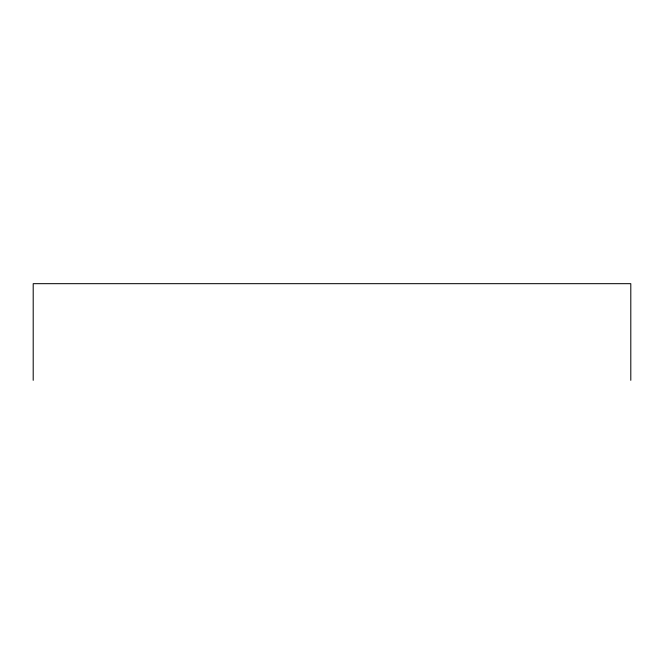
<?xml version="1.0" encoding="UTF-8"?>
<svg xmlns="http://www.w3.org/2000/svg" width="664" height="664" viewBox="0 0 664 664"><rect width="100%" height="100%" fill="white"/><g stroke="black" fill="none" stroke-linecap="round" stroke-linejoin="round"><path stroke-width="1" d="M630.8 380.323L630.8 283.677L33.2 283.677L33.2 380.323"/></g></svg>
